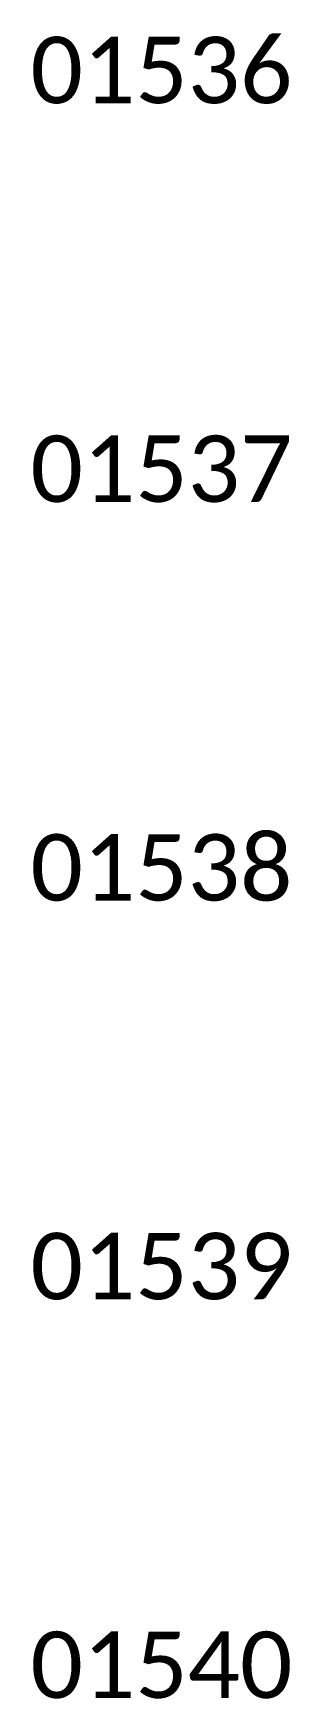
# Model space of a CAD drawing. Header units: inches. Extents: x 0 to 316, y -1 to 150.
# Drawn here: x 170.261 to 170.745, y 30.249 to 33.382 of the extents above; entities that cross this region are included whole.
import ezdxf
from ezdxf.enums import TextEntityAlignment as Align

# ---------------------------------------------------------------- set-up
doc = ezdxf.new("R2010")
doc.units = ezdxf.units.IN
doc.header["$MEASUREMENT"] = 0
doc.styles.add('Calibri', font='calibri.ttf')

msp = doc.modelspace()

# ---------------------------------------------------------------- texts
at = {"style": 'Calibri'}
for s, p in [('01536', (170.75, 33.25)), ('01537', (170.75, 32.5)), ('01538', (170.75, 31.75)), ('01539', (170.75, 31)), ('01540', (170.75, 30.25))]:
    msp.add_text(s, height=0.125, dxfattribs=at).set_placement(p, align=Align.RIGHT)

doc.saveas('drawing.dxf')
